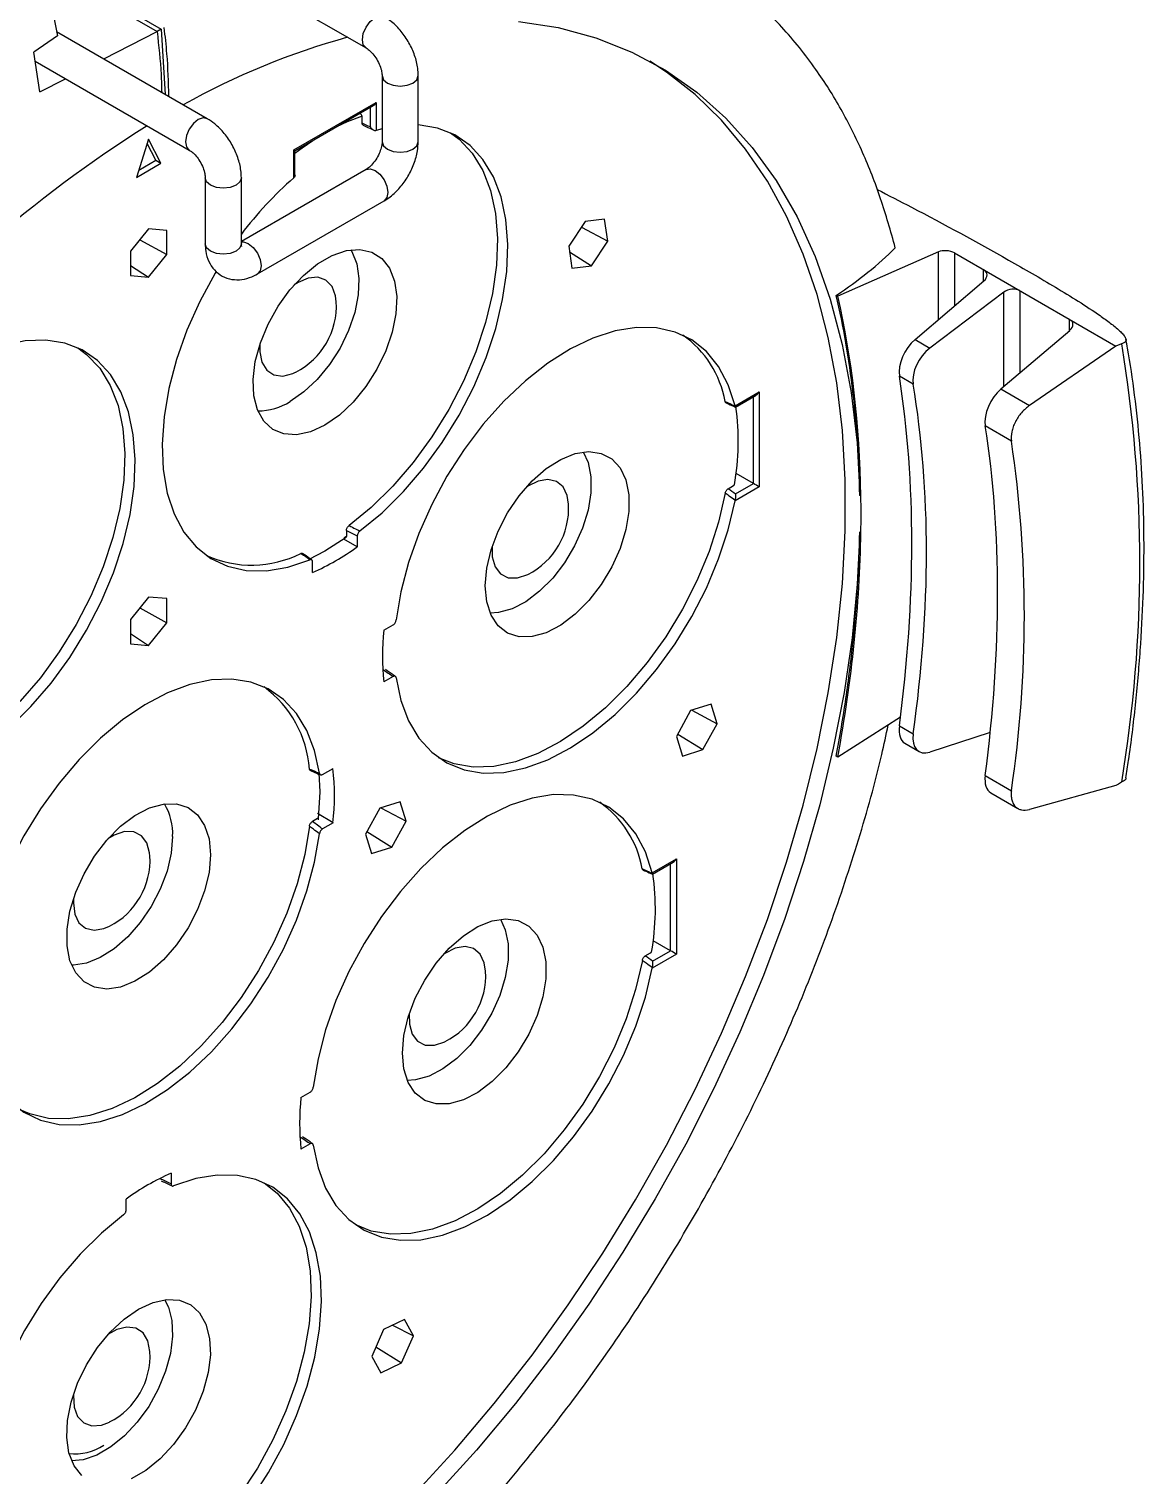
# Model space of a CAD drawing. Header units: inches. Extents: x 1.2 to 44.8, y 1.3 to 32.8.
# Drawn here: x 14.415 to 17.367, y 21.4 to 25.229 of the extents above; entities that cross this region are included whole.
import ezdxf

# ---------------------------------------------------------------- set-up
doc = ezdxf.new("R2010")
doc.units = ezdxf.units.IN
doc.header["$MEASUREMENT"] = 0
doc.layers.add('OBJECT', color=7, linetype='Continuous')

msp = doc.modelspace()

# ---------------------------------------------------------------- linework, layer by layer
at = {"layer": 'OBJECT'}
for p, q in [((14.7609, 25.4938), (15.3076, 25.1782)), ((14.4592, 25.3669), (14.4906, 25.2099)), ((14.5493, 25.3527), (14.7651, 25.2281)), ((14.5385, 25.3464), (14.7543, 25.2219)), ((14.4906, 25.2099), (14.428, 25.1667)), ((14.8872, 24.9908), (14.4884, 25.2211)), ((14.6133, 25.149), (14.7543, 25.2219)), ((14.7651, 25.2281), (14.7543, 25.2219)), ((14.7651, 25.2281), (14.7761, 25.055)), ((14.4443, 25.0616), (14.428, 25.1667)), ((14.4316, 25.1434), (14.8394, 24.9079)), ((14.4443, 25.0616), (14.5123, 25.0968)), ((15.3499, 25.1048), (15.3499, 24.9298)), ((15.4456, 24.9298), (15.4456, 25.1048)), ((15.1161, 24.908), (15.3342, 25.0339)), ((15.1194, 24.906), (15.3261, 25.0254)), ((15.3191, 24.969), (15.3191, 25.0213)), ((15.3342, 25.0339), (15.3342, 24.96)), ((15.2972, 24.9791), (15.2972, 24.9952)), ((14.732, 24.9365), (14.6996, 24.8355)), ((14.7644, 24.8729), (14.732, 24.9365)), ((15.3342, 24.96), (15.3332, 24.9598)), ((15.3499, 24.9643), (15.3342, 24.96)), ((14.7509, 24.8807), (14.7283, 24.925)), ((15.1161, 24.8341), (15.1161, 24.908)), ((15.1194, 24.906), (15.1161, 24.908)), ((15.1194, 24.8424), (15.1194, 24.906)), ((14.6996, 24.8355), (14.7644, 24.8729)), ((14.7058, 24.8547), (14.7509, 24.8807)), ((14.7509, 24.8807), (14.7644, 24.8729)), ((15.3076, 24.8564), (14.9775, 24.6658)), ((14.8818, 24.8345), (14.8818, 24.6595)), ((14.9775, 24.6595), (14.9775, 24.8345)), ((15.1169, 24.8349), (15.1161, 24.8341)), ((15.0198, 24.5798), (15.3554, 24.7735)), ((14.732, 24.6994), (14.6841, 24.6397)), ((14.7799, 24.6951), (14.732, 24.6994)), ((15.8874, 24.7186), (15.8441, 24.6537)), ((15.8777, 24.704), (15.9472, 24.6665)), ((15.939, 24.7249), (15.8874, 24.7186)), ((15.9472, 24.6665), (15.939, 24.7249)), ((14.7088, 24.6705), (14.7799, 24.6312)), ((14.7799, 24.6312), (14.7799, 24.6951)), ((15.9039, 24.6017), (15.9472, 24.6665)), ((14.6841, 24.6397), (14.6841, 24.5758)), ((14.732, 24.5715), (14.7799, 24.6312)), ((15.8441, 24.6537), (15.8524, 24.5953)), ((15.8463, 24.6383), (15.9039, 24.6017)), ((16.8226, 24.6381), (16.5562, 24.5207)), ((16.8226, 24.4591), (16.8226, 24.6381)), ((16.8651, 24.6356), (17.2923, 24.389)), ((16.8651, 24.6356), (16.8651, 24.4953)), ((14.6841, 24.6026), (14.732, 24.5715)), ((15.8524, 24.5953), (15.9039, 24.6017)), ((16.9424, 24.5611), (16.9424, 24.5909)), ((14.6841, 24.5758), (14.732, 24.5715)), ((15.1274, 24.5575), (15.1173, 24.5512)), ((16.7608, 24.4064), (16.9432, 24.5617)), ((16.5562, 24.5207), (16.5522, 24.523)), ((16.9958, 24.5313), (16.8003, 24.3836)), ((16.9958, 24.2817), (16.9958, 24.5313)), ((17.0383, 24.5356), (17.0383, 24.318)), ((16.9881, 24.2752), (17.1705, 24.4305)), ((17.1697, 24.4298), (17.1697, 24.4597)), ((16.7608, 24.4064), (16.8003, 24.3836)), ((17.3077, 24.3951), (17.2923, 24.389)), ((17.2923, 24.389), (17.0637, 24.2315)), ((16.7557, 24.2877), (16.7193, 24.3088)), ((16.2845, 24.231), (16.3485, 24.2679)), ((16.2853, 24.2275), (16.3404, 24.2593)), ((16.3333, 24.0247), (16.3333, 24.2553)), ((16.3485, 24.2679), (16.3485, 24.016)), ((16.9881, 24.2752), (17.0637, 24.2315)), ((16.2846, 24.23), (16.2845, 24.231)), ((17.016, 24.1375), (16.9466, 24.1776)), ((16.3333, 24.0247), (16.2871, 24.0514)), ((16.2663, 24.0113), (16.2802, 24.0193)), ((16.3485, 24.016), (16.2845, 23.979)), ((16.2855, 23.9972), (16.3333, 24.0247)), ((16.2845, 23.979), (16.2846, 23.9803)), ((16.6175, 23.9918), (16.6143, 23.9936)), ((15.2554, 23.9002), (15.2554, 23.8852)), ((16.6143, 23.8973), (16.6175, 23.8954)), ((15.2549, 23.882), (15.1985, 23.8456)), ((15.2844, 23.8577), (15.2487, 23.8779)), ((15.2499, 23.8816), (15.2554, 23.8856)), ((15.2844, 23.886), (15.2844, 23.8577)), ((15.1985, 23.8456), (15.1564, 23.8235)), ((15.1659, 23.7892), (15.1659, 23.8176)), ((14.732, 23.7244), (14.6841, 23.6647)), ((14.7799, 23.7201), (14.732, 23.7244)), ((14.7799, 23.6562), (14.7799, 23.7201)), ((14.6841, 23.6647), (14.6841, 23.6008)), ((14.7088, 23.6955), (14.7799, 23.6562)), ((14.6841, 23.6276), (14.732, 23.5965)), ((14.732, 23.5965), (14.7799, 23.6562)), ((15.3547, 23.6367), (15.3793, 23.6509)), ((14.6841, 23.6008), (14.732, 23.5965)), ((15.3528, 23.5322), (15.3521, 23.5318)), ((15.3793, 23.514), (15.3547, 23.4998)), ((16.2207, 23.4405), (16.1668, 23.4236)), ((16.2371, 23.3889), (16.2207, 23.4405)), ((16.1668, 23.4236), (16.1291, 23.355)), ((16.1696, 23.4245), (16.2371, 23.3889)), ((16.7223, 23.4062), (16.5562, 23.3006)), ((16.1328, 23.3617), (16.1994, 23.3203)), ((16.1994, 23.3203), (16.2371, 23.3889)), ((16.7193, 23.383), (16.7557, 23.3619)), ((16.9599, 23.3653), (16.8003, 23.314)), ((16.1291, 23.355), (16.1454, 23.3033)), ((16.1454, 23.3033), (16.1994, 23.3203)), ((16.7338, 23.3372), (16.7714, 23.3156)), ((16.5562, 23.3006), (16.5522, 23.3029)), ((15.1828, 23.2581), (15.1848, 23.2089)), ((15.1923, 23.2544), (15.2201, 23.2705)), ((16.9466, 23.2517), (17.016, 23.2117)), ((16.9612, 23.206), (17.0332, 23.1644)), ((17.2923, 23.2251), (17.0637, 23.1619)), ((15.3436, 23.1654), (15.3059, 23.0968)), ((15.3976, 23.1823), (15.3436, 23.1654)), ((15.3464, 23.1662), (15.4139, 23.1306)), ((15.4139, 23.1306), (15.3976, 23.1823)), ((15.1788, 23.1377), (15.1658, 23.1302)), ((15.2201, 23.1265), (15.1789, 23.1509)), ((15.3762, 23.062), (15.4139, 23.1306)), ((15.2201, 23.1265), (15.1923, 23.1104)), ((15.3059, 23.0968), (15.3223, 23.0451)), ((15.3096, 23.1035), (15.3762, 23.062)), ((15.3223, 23.0451), (15.3762, 23.062)), ((16.065, 22.9939), (16.129, 23.0308)), ((16.0658, 22.9904), (16.1209, 23.0223)), ((16.1138, 22.7876), (16.1138, 23.0182)), ((16.129, 23.0308), (16.129, 22.7789)), ((16.0652, 22.9929), (16.065, 22.9939)), ((14.5332, 22.9264), (14.5327, 22.9146)), ((16.0468, 22.7742), (16.0607, 22.7823)), ((16.0661, 22.7601), (16.1138, 22.7876)), ((16.1138, 22.7876), (16.0676, 22.8143)), ((16.129, 22.7789), (16.065, 22.7419)), ((16.065, 22.7419), (16.0652, 22.7432)), ((15.1353, 22.3996), (15.1599, 22.4138)), ((15.1334, 22.2951), (15.1326, 22.2947)), ((15.1599, 22.2769), (15.1353, 22.2628)), ((14.7623, 22.1852), (14.7623, 22.1844)), ((14.7912, 22.1989), (14.7912, 22.1705)), ((14.6727, 22.1021), (14.6727, 22.1305)), ((15.409, 21.8118), (15.3538, 21.7847)), ((15.3779, 21.7965), (15.433, 21.7681)), ((15.433, 21.7681), (15.409, 21.8118)), ((15.3538, 21.7847), (15.3226, 21.7139)), ((15.4018, 21.6972), (15.433, 21.7681)), ((15.3226, 21.7139), (15.3466, 21.6701)), ((15.3336, 21.7388), (15.4018, 21.6972)), ((15.3466, 21.6701), (15.4018, 21.6972))]:
    msp.add_line(p, q, dxfattribs=at)
at = {"layer": 'OBJECT', "flags": 128}
for points in [[(15.3076, 25.1782), (15.3002, 25.1867), (15.2977, 25.2001), (15.3002, 25.2166), (15.3076, 25.2335), (15.3185, 25.2483), (15.3315, 25.2587), (15.3444, 25.2632), (15.3554, 25.2611), (15.3554, 25.2611)], [(15.7109, 25.2483), (15.8158, 25.232), (15.9159, 25.2049), (16.0108, 25.1672), (16.1, 25.1191), (16.1832, 25.0607), (16.26, 24.9923), (16.33, 24.9143), (16.3929, 24.8269), (16.4484, 24.7307), (16.4962, 24.626), (16.5362, 24.5133), (16.5681, 24.3932), (16.5918, 24.2661), (16.6072, 24.1327), (16.6143, 23.9936)], [(15.4358, 21.349), (15.5429, 21.4659), (15.6467, 21.5888), (15.7469, 21.717), (15.8429, 21.8501), (15.9345, 21.9876), (16.0212, 22.1288), (16.1026, 22.2732), (16.1785, 22.4202), (16.2485, 22.5693), (16.3124, 22.7197), (16.3698, 22.8709), (16.4206, 23.0223), (16.4645, 23.1732), (16.5014, 23.323), (16.5311, 23.4711), (16.5535, 23.6169), (16.5684, 23.7599), (16.5759, 23.8993), (16.5759, 24.0347), (16.5684, 24.1655), (16.5535, 24.2912), (16.5311, 24.4112), (16.5014, 24.5251), (16.4645, 24.6323), (16.4206, 24.7325), (16.3698, 24.8252), (16.3124, 24.9101), (16.2485, 24.9868), (16.1785, 25.055), (16.1026, 25.1144), (16.0588, 25.143)], [(15.3499, 25.1048), (15.3536, 25.0942), (15.364, 25.0853), (15.3795, 25.0793), (15.3978, 25.0772), (15.4161, 25.0793), (15.4316, 25.0853), (15.442, 25.0942), (15.4456, 25.1048), (15.4456, 25.1048)], [(14.8872, 24.9908), (14.8763, 24.9929), (14.8633, 24.9884), (14.8504, 24.978), (14.8394, 24.9632), (14.8321, 24.9463), (14.8295, 24.9298), (14.8321, 24.9164), (14.839, 24.9082)], [(15.2304, 24.9701), (15.2586, 24.9833), (15.2983, 24.9984)], [(15.2914, 23.8993), (15.35, 23.9477), (15.4066, 24.0036), (15.46, 24.066), (15.5093, 24.1338), (15.5538, 24.206), (15.5926, 24.2813), (15.6251, 24.3583), (15.6508, 24.4357), (15.6691, 24.5122), (15.6798, 24.5866), (15.6826, 24.6574), (15.6776, 24.7236), (15.6648, 24.7839), (15.6445, 24.8373), (15.617, 24.883), (15.5827, 24.92), (15.5422, 24.9479), (15.4963, 24.966), (15.4458, 24.9742), (15.4456, 24.9742)], [(15.1194, 24.8997), (15.1384, 24.9139), (15.1666, 24.9333)], [(15.5309, 24.9535), (15.554, 24.9363), (15.5887, 24.8995), (15.6166, 24.8539), (15.6373, 24.8005), (15.6503, 24.7401), (15.6555, 24.6738), (15.6528, 24.6027), (15.6421, 24.5281), (15.6238, 24.4513), (15.598, 24.3735), (15.5654, 24.2962), (15.5263, 24.2207), (15.4816, 24.1483), (15.4319, 24.0802), (15.3782, 24.0177), (15.3214, 23.9618), (15.2624, 23.9135)], [(15.3499, 24.9298), (15.3536, 24.9192), (15.364, 24.9103), (15.3795, 24.9043), (15.3978, 24.9022), (15.4161, 24.9043), (15.4316, 24.9103), (15.442, 24.9192), (15.4456, 24.9298)], [(15.3076, 24.8564), (15.3185, 24.8585), (15.3315, 24.854), (15.3444, 24.8436), (15.3554, 24.8288), (15.3627, 24.8119), (15.3653, 24.7954), (15.3627, 24.782), (15.3554, 24.7735), (15.3554, 24.7735)], [(14.9775, 24.8345), (14.9738, 24.824), (14.9634, 24.815), (14.9479, 24.809), (14.9296, 24.8069), (14.9113, 24.809), (14.8958, 24.815), (14.8854, 24.824), (14.8818, 24.8342)], [(14.9775, 24.6595), (14.9738, 24.649), (14.9634, 24.64), (14.9479, 24.634), (14.9296, 24.6319), (14.9113, 24.634), (14.8958, 24.64), (14.8854, 24.649), (14.8818, 24.6595)], [(14.9775, 24.6646), (14.983, 24.6648), (14.9959, 24.6603), (15.0089, 24.6499), (15.0198, 24.6351), (15.0272, 24.6182), (15.0297, 24.6017), (15.0272, 24.5883), (15.0198, 24.5798), (15.0198, 24.5798)], [(15.1985, 24.1796), (15.1602, 24.1619), (15.1235, 24.154), (15.0898, 24.1562), (15.0606, 24.1683), (15.037, 24.1898), (15.0201, 24.22), (15.0104, 24.2574), (15.0085, 24.3007), (15.0143, 24.348), (15.0277, 24.3974), (15.048, 24.4469), (15.0746, 24.4945), (15.1062, 24.5381), (15.1415, 24.5761), (15.1793, 24.6068), (15.2178, 24.629), (15.2555, 24.6418), (15.2909, 24.6447), (15.3225, 24.6376), (15.349, 24.6207), (15.3694, 24.5947), (15.3827, 24.5607), (15.3886, 24.5201), (15.3866, 24.4746), (15.377, 24.426), (15.36, 24.3763), (15.3364, 24.3275), (15.3072, 24.2817), (15.2736, 24.2407), (15.2368, 24.2062), (15.1985, 24.1796)], [(15.2675, 24.6439), (15.2701, 24.6395), (15.2829, 24.607), (15.2885, 24.5681), (15.2866, 24.5245), (15.2774, 24.478), (15.2612, 24.4304), (15.2386, 24.3837), (15.2106, 24.3398), (15.1784, 24.3005), (15.1432, 24.2675), (15.1065, 24.242)], [(14.9109, 24.5866), (14.9081, 24.5818), (14.8676, 24.5073), (14.8333, 24.4306), (14.8058, 24.3532), (14.7854, 24.2762), (14.7727, 24.2012), (14.7677, 24.1292), (14.7705, 24.0617), (14.7812, 23.9997), (14.7995, 23.9443), (14.8252, 23.8964), (14.8577, 23.857), (14.8965, 23.8266), (14.941, 23.8057), (14.9903, 23.7949), (15.0437, 23.7941), (15.1003, 23.8035), (15.1589, 23.8229)], [(15.2286, 24.506), (15.2267, 24.5216), (15.2175, 24.5463), (15.2015, 24.5631), (15.1801, 24.5709), (15.1547, 24.569), (15.1274, 24.5575)], [(16.2845, 24.231), (16.2664, 24.2866), (16.2409, 24.3346), (16.2086, 24.3744), (16.17, 24.405), (16.1256, 24.4261), (16.0764, 24.4373), (16.0231, 24.4384), (15.9667, 24.4293), (15.9081, 24.4102), (15.8483, 24.3815), (15.7883, 24.3435), (15.7293, 24.2971), (15.6722, 24.243), (15.6179, 24.1821), (15.5675, 24.1154), (15.5217, 24.0442), (15.4815, 23.9696), (15.4474, 23.8929), (15.42, 23.8154), (15.3999, 23.7385), (15.3874, 23.6636)], [(14.3051, 23.3299), (14.3637, 23.3783), (14.4202, 23.4342), (14.4737, 23.4966), (14.523, 23.5645), (14.5675, 23.6366), (14.6063, 23.7119), (14.6388, 23.7889), (14.6645, 23.8663), (14.6828, 23.9429), (14.6935, 24.0172), (14.6963, 24.0881), (14.6913, 24.1542), (14.6785, 24.2145), (14.6582, 24.268), (14.6307, 24.3136), (14.5964, 24.3507), (14.5559, 24.3785), (14.51, 24.3967), (14.4595, 24.4048), (14.4051, 24.4028), (14.3479, 24.3906)], [(15.0264, 24.3936), (15.0261, 24.3739), (15.0318, 24.3459), (15.0445, 24.3249), (15.0633, 24.3125), (15.0869, 24.3096), (15.1135, 24.3163), (15.1212, 24.3199)], [(14.5446, 24.3841), (14.5677, 24.3669), (14.6024, 24.3301), (14.6303, 24.2846), (14.651, 24.2311), (14.664, 24.1707), (14.6692, 24.1044), (14.6665, 24.0334), (14.6558, 23.9587), (14.6375, 23.8819), (14.6117, 23.8041), (14.5791, 23.7268), (14.54, 23.6513), (14.4953, 23.5789), (14.4456, 23.5108), (14.3919, 23.4483), (14.3351, 23.3924), (14.2761, 23.3442)], [(15.6232, 23.754), (15.6271, 23.8005), (15.6386, 23.8495), (15.6573, 23.8992), (15.6824, 23.9474), (15.7128, 23.9922), (15.7474, 24.0317), (15.7846, 24.0644), (15.8231, 24.0888), (15.8612, 24.1041), (15.8973, 24.1095), (15.9299, 24.1048), (15.9578, 24.0903), (15.9798, 24.0665), (15.995, 24.0344), (16.0028, 23.9953), (16.0028, 23.9509), (15.995, 23.9029), (15.9798, 23.8532), (15.9578, 23.804), (15.9299, 23.7573), (15.8973, 23.7149), (15.8612, 23.6786), (15.8231, 23.6499), (15.7846, 23.63), (15.7474, 23.6196), (15.7128, 23.6192), (15.6824, 23.6289), (15.6573, 23.6481), (15.6386, 23.6762), (15.6271, 23.712), (15.6232, 23.754)], [(15.8825, 24.1084), (15.8953, 24.0803), (15.9028, 24.0429), (15.9028, 24.0003), (15.8953, 23.9543), (15.8808, 23.9068), (15.8597, 23.8597), (15.833, 23.8149), (15.8017, 23.7743), (15.7671, 23.7396), (15.7307, 23.7121), (15.6939, 23.693), (15.6582, 23.6831), (15.6361, 23.6817)], [(15.8436, 23.9705), (15.84, 23.9929), (15.829, 24.0158), (15.8116, 24.0305), (15.789, 24.0359), (15.763, 24.0315), (15.7354, 24.0178), (15.7323, 24.0157)], [(15.3874, 23.5106), (15.3999, 23.4501), (15.42, 23.3965), (15.4474, 23.3506), (15.4815, 23.3133), (15.5217, 23.2852), (15.5675, 23.2667), (15.6179, 23.2583), (15.6722, 23.26), (15.7293, 23.2718), (15.7883, 23.2936), (15.8483, 23.3249), (15.9081, 23.3652), (15.9667, 23.4138), (16.0231, 23.4698), (16.0764, 23.5324), (16.1256, 23.6004), (16.17, 23.6727), (16.2086, 23.748), (16.2409, 23.8251), (16.2664, 23.9025), (16.2845, 23.979)], [(16.2583, 23.9995), (16.2407, 23.9228), (16.2156, 23.845), (16.1835, 23.7676), (16.145, 23.6919), (16.1008, 23.6192), (16.0515, 23.5507), (15.9981, 23.4876), (15.9416, 23.4311), (15.8827, 23.3821), (15.8227, 23.3415), (15.7625, 23.3099), (15.7033, 23.2879), (15.6459, 23.276), (15.5914, 23.2743), (15.5408, 23.2828), (15.4997, 23.2988)], [(16.6143, 23.8973), (16.6079, 23.7587), (16.594, 23.6165), (16.5728, 23.4714), (16.5443, 23.3239), (16.5086, 23.1746), (16.4658, 23.0241), (16.4162, 22.8731), (16.36, 22.7222), (16.2973, 22.5719), (16.2284, 22.4229), (16.1536, 22.2758), (16.0732, 22.1312), (15.9876, 21.9897), (15.8971, 21.8519), (15.802, 21.7182), (15.7027, 21.5894), (15.5997, 21.4658), (15.4934, 21.348), (15.3842, 21.2365), (15.2725, 21.1318)], [(15.6413, 23.8582), (15.6418, 23.8309), (15.6492, 23.8045), (15.6636, 23.7855), (15.6838, 23.7754), (15.7083, 23.7749), (15.7354, 23.784), (15.7362, 23.7844)], [(15.1843, 23.2578), (15.1714, 23.3179), (15.1509, 23.371), (15.1233, 23.4164), (15.089, 23.4533), (15.0486, 23.4809), (15.0028, 23.4989), (14.9524, 23.507), (14.8981, 23.5049), (14.8411, 23.4928), (14.7821, 23.4708), (14.7223, 23.4394), (14.6627, 23.399), (14.6043, 23.3503), (14.548, 23.2943), (14.4949, 23.2317), (14.4459, 23.1638), (14.4017, 23.0917), (14.3632, 23.0166), (14.331, 22.9397), (14.3057, 22.8625), (14.2876, 22.7862)], [(15.1848, 23.2089), (15.181, 23.1373), (15.1807, 23.1346)], [(17.3077, 23.2341), (17.2994, 23.2293), (17.2923, 23.2251)], [(14.8956, 23.0419), (14.8918, 22.9954), (14.8802, 22.9464), (14.8615, 22.8967), (14.8365, 22.8485), (14.806, 22.8037), (14.7714, 22.7642), (14.7342, 22.7315), (14.6957, 22.7071), (14.6577, 22.6918), (14.6216, 22.6864), (14.5889, 22.6911), (14.561, 22.7056), (14.539, 22.7294), (14.5238, 22.7615), (14.5161, 22.8006), (14.5161, 22.845), (14.5238, 22.893), (14.539, 22.9427), (14.561, 22.9919), (14.5889, 23.0386), (14.6216, 23.081), (14.6577, 23.1173), (14.6957, 23.146), (14.7342, 23.1659), (14.7714, 23.1763), (14.806, 23.1767), (14.8365, 23.167), (14.8615, 23.1478), (14.8802, 23.1197), (14.8918, 23.0839), (14.8956, 23.0419)], [(16.065, 22.9939), (16.0469, 23.0495), (16.0215, 23.0976), (15.9892, 23.1373), (15.9505, 23.168), (15.9062, 23.1891), (15.8569, 23.2002), (15.8036, 23.2013), (15.7472, 23.1922), (15.6886, 23.1731), (15.6288, 23.1444), (15.5689, 23.1065), (15.5098, 23.06), (15.4527, 23.0059), (15.3984, 22.945), (15.348, 22.8783), (15.3023, 22.8071), (15.262, 22.7325), (15.2279, 22.6558), (15.2006, 22.5783), (15.1804, 22.5015), (15.1679, 22.4265)], [(14.2876, 22.5342), (14.3057, 22.4787), (14.331, 22.4307), (14.3632, 22.3911), (14.4017, 22.3604), (14.4459, 22.3392), (14.4949, 22.3279), (14.548, 22.3267), (14.6043, 22.3356), (14.6627, 22.3544), (14.7223, 22.3829), (14.7821, 22.4205), (14.8411, 22.4665), (14.8981, 22.5203), (14.9524, 22.5809), (15.0028, 22.6472), (15.0486, 22.7181), (15.089, 22.7924), (15.1233, 22.8688), (15.1509, 22.9461), (15.1714, 23.0228), (15.1843, 23.0978)], [(15.1577, 23.1174), (15.1452, 23.0423), (15.125, 22.9652), (15.0976, 22.8875), (15.0634, 22.8106), (15.023, 22.7358), (14.977, 22.6644), (14.9264, 22.5977), (14.872, 22.5367), (14.8146, 22.4826), (14.7554, 22.4363), (14.6953, 22.3985), (14.6353, 22.3701), (14.5766, 22.3513), (14.5201, 22.3426), (14.4669, 22.3441), (14.4177, 22.3558), (14.3916, 22.3671)], [(14.7956, 23.0904), (14.7919, 23.0459), (14.7808, 22.9989), (14.7629, 22.9513), (14.7389, 22.9052), (14.7097, 22.8623), (14.6766, 22.8244), (14.6409, 22.7931), (14.6041, 22.7697), (14.5677, 22.7551), (14.5331, 22.7499), (14.528, 22.75)], [(14.7355, 23.0387), (14.7347, 23.0471), (14.7273, 23.0736), (14.7129, 23.0925), (14.6927, 23.1027), (14.6682, 23.1032), (14.6411, 23.094), (14.6242, 23.084)], [(14.5327, 22.9146), (14.5365, 22.8851), (14.5475, 22.8622), (14.565, 22.8475), (14.5875, 22.8422), (14.6136, 22.8465), (14.6281, 22.8526)], [(15.4037, 22.5169), (15.4076, 22.5634), (15.4191, 22.6124), (15.4378, 22.6621), (15.4629, 22.7103), (15.4933, 22.7551), (15.5279, 22.7946), (15.5652, 22.8273), (15.6036, 22.8518), (15.6417, 22.867), (15.6778, 22.8724), (15.7105, 22.8677), (15.7384, 22.8532), (15.7604, 22.8294), (15.7755, 22.7973), (15.7833, 22.7583), (15.7833, 22.7138), (15.7755, 22.6658), (15.7604, 22.6161), (15.7384, 22.567), (15.7105, 22.5202), (15.6778, 22.4778), (15.6417, 22.4416), (15.6036, 22.4129), (15.5652, 22.3929), (15.5279, 22.3825), (15.4933, 22.3822), (15.4629, 22.3918), (15.4378, 22.4111), (15.4191, 22.4391), (15.4076, 22.4749), (15.4037, 22.5169)], [(15.663, 22.8714), (15.6759, 22.8432), (15.6833, 22.8058), (15.6833, 22.7632), (15.6759, 22.7172), (15.6613, 22.6697), (15.6403, 22.6226), (15.6135, 22.5778), (15.5822, 22.5373), (15.5477, 22.5025), (15.5112, 22.475), (15.4744, 22.4559), (15.4387, 22.446), (15.4167, 22.4447)], [(15.6241, 22.7334), (15.6205, 22.7558), (15.6095, 22.7787), (15.5921, 22.7934), (15.5695, 22.7988), (15.5435, 22.7945), (15.5159, 22.7807), (15.5128, 22.7786)], [(16.0389, 22.7624), (16.0212, 22.6857), (15.9961, 22.608), (15.9641, 22.5306), (15.9256, 22.4548), (15.8813, 22.3821), (15.8321, 22.3136), (15.7787, 22.2505), (15.7221, 22.194), (15.6633, 22.145), (15.6033, 22.1044), (15.5431, 22.0728), (15.4838, 22.0509), (15.4264, 22.0389), (15.3719, 22.0372), (15.3213, 22.0457), (15.2803, 22.0618)], [(15.1679, 22.2735), (15.1804, 22.213), (15.2006, 22.1594), (15.2279, 22.1135), (15.262, 22.0762), (15.3023, 22.0481), (15.348, 22.0296), (15.3984, 22.0212), (15.4527, 22.0229), (15.5098, 22.0348), (15.5689, 22.0565), (15.6288, 22.0878), (15.6886, 22.1281), (15.7472, 22.1767), (15.8036, 22.2328), (15.8569, 22.2953), (15.9062, 22.3634), (15.9505, 22.4356), (15.9892, 22.5109), (16.0215, 22.588), (16.0469, 22.6654), (16.065, 22.7419)], [(15.4219, 22.6211), (15.4223, 22.5938), (15.4298, 22.5674), (15.4441, 22.5484), (15.4643, 22.5383), (15.4889, 22.5378), (15.5159, 22.5469), (15.5167, 22.5473)], [(14.8411, 21.154), (14.8983, 21.208), (14.9526, 21.2687), (15.0032, 21.3352), (15.0491, 21.4063), (15.0895, 21.4808), (15.1238, 21.5575), (15.1514, 21.6349), (15.1717, 21.7119), (15.1845, 21.7869), (15.1895, 21.8589), (15.1866, 21.9264), (15.1759, 21.9884), (15.1576, 22.0438), (15.132, 22.0917), (15.0995, 22.1311), (15.0606, 22.1615), (15.0162, 22.1824), (14.9668, 22.1932), (14.9134, 22.194), (14.8569, 22.1846), (14.7982, 22.1652)], [(15.0377, 22.1738), (15.0722, 22.1462), (15.1049, 22.1066), (15.1306, 22.0586), (15.149, 22.0029), (15.1596, 21.9406), (15.1624, 21.8727), (15.1572, 21.8004), (15.1441, 21.725), (15.1235, 21.6477), (15.0956, 21.5699), (15.0609, 21.493), (15.02, 21.4183), (14.9737, 21.3471), (14.9227, 21.2807), (14.8679, 21.2201), (14.8103, 21.1664)], [(14.6658, 22.0888), (14.6071, 22.0404), (14.5506, 21.9846), (14.4972, 21.9221), (14.4478, 21.8543), (14.4033, 21.7821), (14.3645, 21.7069), (14.332, 21.6299), (14.3064, 21.5524), (14.2881, 21.4759), (14.2774, 21.4015), (14.2745, 21.3307), (14.2795, 21.2645), (14.2923, 21.2042), (14.3126, 21.1508), (14.3402, 21.1051), (14.3745, 21.0681), (14.4149, 21.0402), (14.4608, 21.0221), (14.5114, 21.0139), (14.5657, 21.016), (14.6229, 21.0281)], [(14.7744, 21.8642), (14.7842, 21.8444), (14.7935, 21.8085), (14.7954, 21.7671), (14.7898, 21.7218), (14.777, 21.6745), (14.7575, 21.6271), (14.7321, 21.5815), (14.7018, 21.5398), (14.6679, 21.5034), (14.6318, 21.474), (14.5949, 21.4527), (14.5588, 21.4404), (14.528, 21.4375)], [(14.7054, 21.8393), (14.7437, 21.8569), (14.7804, 21.8648), (14.8141, 21.8627), (14.8433, 21.8506), (14.8668, 21.829), (14.8838, 21.7989), (14.8935, 21.7614), (14.8954, 21.7182), (14.8896, 21.6708), (14.8762, 21.6214), (14.8558, 21.5719), (14.8293, 21.5244), (14.7977, 21.4808), (14.7623, 21.4428), (14.7246, 21.4121), (14.6861, 21.3899)], [(14.5549, 21.3982), (14.5345, 21.4242), (14.5211, 21.4582), (14.5153, 21.4987), (14.5173, 21.5443), (14.5269, 21.5929), (14.5439, 21.6426), (14.5674, 21.6913), (14.5967, 21.7372), (14.6303, 21.7782), (14.6671, 21.8127), (14.7054, 21.8393)], [(14.7355, 21.7262), (14.7354, 21.7271), (14.7298, 21.7551), (14.7171, 21.7761), (14.6982, 21.7885), (14.6746, 21.7915), (14.648, 21.7847), (14.6242, 21.7715)], [(14.5332, 21.6139), (14.533, 21.6102), (14.5349, 21.5795), (14.5441, 21.5547), (14.5601, 21.5379), (14.5815, 21.5301), (14.6068, 21.532), (14.6281, 21.5401)]]:
    msp.add_lwpolyline(points, dxfattribs=at)
at = {"layer": 'OBJECT'}
for centre, radius, start, end in [((15.7781, 23.3247), 1.952, 105.4275, 119.2694), ((16.5106, 22.1374), 3.3485, 122.16, 140.4726), ((15.7553, 24.1001), 0.9733, 131.0515, 143.0474), ((15.0323, 24.4953), 0.1967, 296.8895, 3.1159), ((15.9863, 24.1922), 0.2765, 10.3447, 54.7682), ((13.8317, 23.8146), 3.5242, 350.5192, 9.4808), ((15.0217, 24.3749), 0.1577, 269.8266, 302.5503), ((15.6434, 24.1359), 0.6495, 349.8278, 8.1673), ((13.8961, 23.6746), 3.154, 351.5602, 8.4398), ((15.6472, 23.9598), 0.1967, 296.8895, 3.1159), ((14.9017, 24.3838), 0.6506, 293.9616, 306.033), ((15.0039, 24.1007), 0.2918, 245.9001, 296.5947), ((16.0019, 23.5683), 0.6508, 173.9653, 186.0347), ((14.8619, 23.2475), 0.2966, 4.1661, 53.6441), ((14.5692, 23.1985), 0.6548, 353.6866, 6.3134), ((14.638, 23.0974), 0.1577, 357.4465, 30.1768), ((15.7668, 22.9551), 0.2765, 10.3447, 54.7682), ((14.5391, 23.0281), 0.1967, 296.8895, 3.1159), ((15.4243, 22.8988), 0.6491, 349.8515, 8.2007), ((15.4277, 22.7227), 0.1967, 296.8895, 3.1159), ((15.7825, 22.3312), 0.6508, 173.9653, 186.0347), ((15.0555, 21.6043), 0.6506, 113.9616, 126.033), ((14.5391, 21.7156), 0.1967, 296.8895, 3.1159), ((14.5381, 21.5928), 0.1369, 263.0068, 303.3319)]:
    msp.add_arc(centre, radius, start, end, dxfattribs=at)
for centre, major_axis, ratio, start_param, end_param in [((15.3261, 25.0386), (0.0081, 0.0141), 0.577335, 3.92695, 4.71243), ((14.9185, 24.627), (4.1954, -1.9171), 0.10364, 1.522616, 1.527853), ((16.8435, 24.6252), (0.0306, -0.0021), 0.524922, 0.822032, 2.357922), ((16.9208, 24.5736), (0.0303, 0.0064), 0.673673, 5.392428, 6.928318), ((14.1612, 22.6213), (1.7692, 2.8542), 0.597167, 5.533994, 5.740852), ((17.0167, 24.5182), (0.0303, 0.0064), 0.673673, 0.645132, 2.181022), ((17.1481, 24.4424), (0.0303, 0.0064), 0.673673, 5.392428, 6.928318), ((16.7708, 24.3512), (0.0363, 0.0674), 0.556891, 0.961027, 2.509529), ((16.811, 24.328), (0.0403, 0.0651), 0.597167, 0.996018, 2.54452), ((14.4613, 22.4481), (1.5932, 2.956), 0.556891, 5.311738, 5.651121), ((14.3344, 22.5213), (1.7692, 2.8542), 0.597167, 5.346729, 5.686113), ((16.3404, 24.2726), (0.0081, 0.0141), 0.577335, 3.92695, 4.71243), ((16.9981, 24.22), (0.0363, 0.0674), 0.556891, 0.961027, 2.509529), ((14.6886, 22.3168), (1.5932, 2.956), 0.556891, 5.311738, 5.651121), ((15.4763, 23.9924), (3.7581, -2.6745), 0.103626, 1.427962, 1.433199), ((16.3404, 24.0206), (0.0115, -0.0066), 0.00007, 0.785439, 2.234062), ((14.7213, 22.9229), (1.3659, 2.2036), 0.597167, 5.493658, 5.539184), ((15.6154, 24.2578), (5.8505, -2.8531), 0.073638, 4.68676, 4.691717), ((14.1612, 22.6213), (1.7692, 2.8542), 0.597167, 5.29199, 5.498848), ((16.1445, 23.5736), (5.3964, -3.6397), 0.073628, 4.614963, 4.619919), ((16.7708, 23.4043), (0.0363, 0.0674), 0.556891, 2.170145, 3.125316), ((16.811, 23.3811), (0.0403, 0.0651), 0.597167, 2.205137, 3.753639), ((16.9981, 23.2731), (0.0363, 0.0674), 0.556891, 2.170145, 3.125316), ((14.6412, 22.9118), (3.3216, -2.4249), 0.118389, 1.490949, 1.499017), ((16.1209, 23.0355), (0.0081, 0.0141), 0.577335, 3.92695, 4.71243), ((16.1209, 22.7836), (0.0115, -0.0066), 0.00007, 0.785439, 2.234062), ((15.2568, 22.7553), (3.7581, -2.6745), 0.103626, 1.427962, 1.433199), ((15.925, 22.3365), (5.3964, -3.6397), 0.073628, 4.614963, 4.619919), ((15.1222, 21.4781), (5.8505, -2.8531), 0.073638, 1.66326, 1.668216)]:
    msp.add_ellipse(centre, major_axis=major_axis, ratio=ratio, start_param=start_param, end_param=end_param, dxfattribs=at)
for points, knots in [([(16.7085, 24.6492), (16.6962, 24.6931), (16.6716, 24.7811), (16.6231, 24.9031), (16.5662, 25.0175), (16.4955, 25.1297), (16.4095, 25.2362), (16.3058, 25.3341), (16.1896, 25.4157), (16.0699, 25.4757), (15.9503, 25.517), (15.8328, 25.5425), (15.7176, 25.556), (15.6394, 25.5546), (15.6045, 25.554)], [0, 0, 0, 0, 0.076802, 0.153954, 0.232189, 0.310795, 0.405378, 0.500621, 0.597948, 0.695992, 0.775007, 0.854401, 0.934967, 1, 1, 1, 1]), ([(14.4592, 25.3669), (14.4584, 25.3663), (14.3835, 25.3174), (14.2338, 25.2153), (14.0852, 25.1016), (14.0107, 25.0446)], [0, 0, 0, 0, 0.005481, 0.501597, 1, 1, 1, 1]), ([(15.4456, 25.1048), (15.4454, 25.1113), (15.4446, 25.1289), (15.4372, 25.1586), (15.4221, 25.1922), (15.4011, 25.2229), (15.3783, 25.2463), (15.362, 25.2568), (15.3554, 25.2611)], [0, 0, 0, 0, 0.1087558, 0.2971639, 0.4856386, 0.6749318, 0.8675526, 1, 1, 1, 1]), ([(14.7543, 25.2219), (14.7586, 25.1834), (14.7648, 25.1286), (14.7661, 25.0762), (14.7665, 25.0605)], [0, 0, 0, 0, 0.701946, 1, 1, 1, 1]), ([(14.7856, 25.0495), (14.7846, 25.0869), (14.783, 25.1468), (14.7759, 25.2092), (14.7733, 25.2326)], [0, 0, 0, 0, 0.6261952, 1, 1, 1, 1]), ([(15.3076, 25.1782), (15.3094, 25.1771), (15.3139, 25.1742), (15.3233, 25.1656), (15.3339, 25.1522), (15.3429, 25.1356), (15.3484, 25.1195), (15.3499, 25.1094), (15.3499, 25.1056), (15.3499, 25.1048)], [0, 0, 0, 0, 0.104184, 0.260448, 0.432549, 0.616629, 0.802888, 0.958365, 1, 1, 1, 1]), ([(15.2972, 24.9952), (15.2971, 24.9954), (15.2971, 24.9964), (15.2966, 24.9984), (15.2954, 25.0007), (15.2936, 25.0029), (15.2921, 25.0038), (15.2914, 25.0043)], [0, 0, 0, 0, 0.0821676, 0.3062639, 0.5349455, 0.7645548, 1, 1, 1, 1]), ([(14.9775, 24.8345), (14.9772, 24.841), (14.9764, 24.8586), (14.969, 24.8883), (14.954, 24.9219), (14.9329, 24.9526), (14.9101, 24.976), (14.8939, 24.9865), (14.8872, 24.9908)], [0, 0, 0, 0, 0.108756, 0.297164, 0.485639, 0.674932, 0.867553, 1, 1, 1, 1]), ([(15.2999, 24.9738), (15.2998, 24.9738), (15.2989, 24.974), (15.2979, 24.9754), (15.2972, 24.9774), (15.2972, 24.9788), (15.2972, 24.9791)], [0, 0, 0, 0, 0.053421, 0.460504, 0.864643, 1, 1, 1, 1]), ([(15.2998, 24.9737), (15.3022, 24.9726), (15.3116, 24.9683), (15.321, 24.9639), (15.328, 24.9607)], [0, 0, 0, 0, 0.254544, 1, 1, 1, 1]), ([(15.3191, 24.969), (15.3191, 24.9689), (15.32, 24.9676), (15.3223, 24.9647), (15.3261, 24.9615), (15.3301, 24.9596), (15.3323, 24.9597), (15.3332, 24.9598)], [0, 0, 0, 0, 0.006138, 0.254994, 0.577239, 0.809771, 1, 1, 1, 1]), ([(15.3499, 24.9298), (15.3499, 24.9277), (15.3497, 24.9223), (15.3469, 24.9098), (15.3405, 24.894), (15.3307, 24.8779), (15.3195, 24.8651), (15.3115, 24.8588), (15.3083, 24.8568), (15.3076, 24.8564)], [0, 0, 0, 0, 0.104184, 0.260459, 0.43257, 0.616656, 0.802912, 0.958378, 1, 1, 1, 1]), ([(15.3554, 24.7735), (15.3609, 24.777), (15.3758, 24.7865), (15.3977, 24.8078), (15.4194, 24.8376), (15.4354, 24.8711), (15.4443, 24.9026), (15.4452, 24.9219), (15.4456, 24.9298)], [0, 0, 0, 0, 0.1087587, 0.2971641, 0.4856387, 0.6749307, 0.8675489, 1, 1, 1, 1]), ([(14.8394, 24.9079), (14.8412, 24.9068), (14.8458, 24.9039), (14.8552, 24.8953), (14.8657, 24.8819), (14.8748, 24.8653), (14.8802, 24.8492), (14.8817, 24.8392), (14.8818, 24.8353), (14.8818, 24.8345)], [0, 0, 0, 0, 0.104184, 0.260448, 0.432549, 0.616629, 0.802888, 0.958365, 1, 1, 1, 1]), ([(15.1193, 24.8424), (15.1194, 24.8422), (15.1196, 24.8406), (15.1189, 24.8377), (15.1176, 24.8358), (15.1169, 24.8349)], [0, 0, 0, 0, 0.076222, 0.584328, 1, 1, 1, 1]), ([(16.6602, 24.8037), (16.6905, 24.7881), (16.8092, 24.7271), (16.9671, 24.6409), (17.1333, 24.545), (17.2233, 24.4892), (17.2779, 24.4499), (17.2981, 24.4336), (17.3109, 24.4208), (17.3172, 24.4127), (17.3199, 24.4061), (17.319, 24.4015), (17.3149, 24.3979), (17.3104, 24.3961), (17.3077, 24.3951)], [0, 0, 0, 0, 0.122956, 0.480113, 0.658558, 0.837371, 0.881989, 0.926782, 0.944496, 0.962402, 0.975274, 0.982258, 0.989292, 1, 1, 1, 1]), ([(14.8818, 24.6595), (14.8821, 24.653), (14.8828, 24.6366), (14.89, 24.6126), (14.9049, 24.5896), (14.9263, 24.5728), (14.952, 24.5641), (14.9791, 24.5641), (15.0018, 24.5703), (15.0149, 24.5772), (15.0198, 24.5798)], [0, 0, 0, 0, 0.0966308, 0.241287, 0.3766415, 0.5088972, 0.6478767, 0.7811811, 0.91815, 1, 1, 1, 1]), ([(14.978, 24.6532), (14.9781, 24.6531), (14.9787, 24.6523), (14.9775, 24.6549), (14.9775, 24.6585), (14.9775, 24.6595)], [0, 0, 0, 0, 0.111574, 0.736755, 1, 1, 1, 1]), ([(16.5522, 24.523), (16.5815, 24.5428), (16.6095, 24.5631), (16.662, 24.6051), (16.6865, 24.6267), (16.7085, 24.6492)], [0, 0, 0, 0, 0.5, 0.5, 1, 1, 1, 1]), ([(16.6143, 23.9936), (16.6128, 24.0875), (16.6068, 24.1786), (16.5913, 24.311), (16.5851, 24.3544), (16.5703, 24.4399), (16.5618, 24.4819), (16.5522, 24.523)], [0, 0, 0, 0, 0.5, 0.5, 0.75, 0.75, 1, 1, 1, 1]), ([(17.3188, 23.2453), (17.3213, 23.2609), (17.3317, 23.326), (17.3449, 23.4387), (17.358, 23.5832), (17.3655, 23.7249), (17.3678, 23.8638), (17.3648, 23.9994), (17.3566, 24.1315), (17.3427, 24.2594), (17.33, 24.351), (17.3204, 24.3986), (17.3189, 24.4064)], [0, 0, 0, 0, 0.037116, 0.155108, 0.273151, 0.39115, 0.509015, 0.626664, 0.744014, 0.860985, 0.977494, 1, 1, 1, 1]), ([(16.2583, 24.2418), (16.2637, 24.2394), (16.2724, 24.2355), (16.2812, 24.2316), (16.2846, 24.23)], [0, 0, 0, 0, 0.60643, 1, 1, 1, 1]), ([(16.261, 24.2385), (16.2606, 24.2386), (16.2596, 24.239), (16.2588, 24.2404), (16.2584, 24.2415), (16.2583, 24.2418)], [0, 0, 0, 0, 0.262571, 0.808525, 1, 1, 1, 1]), ([(16.2609, 24.2384), (16.263, 24.2374), (16.2711, 24.2338), (16.2792, 24.2302), (16.2852, 24.2275)], [0, 0, 0, 0, 0.262982, 1, 1, 1, 1]), ([(16.2852, 24.2276), (16.2852, 24.2276), (16.2852, 24.2273), (16.285, 24.2279), (16.2847, 24.2294), (16.2846, 24.23)], [0, 0, 0, 0, 0.076351, 0.584386, 1, 1, 1, 1]), ([(17.0637, 24.2315), (17.06, 24.2289), (17.0563, 24.226), (17.0493, 24.2197), (17.0459, 24.2162), (17.0395, 24.2087), (17.0365, 24.2048), (17.031, 24.1966), (17.0285, 24.1923), (17.0241, 24.1836), (17.0222, 24.1793), (17.019, 24.1704), (17.0178, 24.166), (17.0152, 24.1531), (17.0148, 24.1448), (17.016, 24.1375)], [0, 0, 0, 0, 0.125, 0.125, 0.25, 0.25, 0.375, 0.375, 0.5, 0.5, 0.625, 0.625, 0.75, 0.75, 1, 1, 1, 1]), ([(16.2583, 23.9995), (16.2585, 24.0002), (16.2589, 24.0021), (16.2604, 24.0053), (16.2627, 24.0085), (16.2647, 24.0104), (16.266, 24.0111), (16.2663, 24.0113)], [0, 0, 0, 0, 0.159616, 0.413178, 0.666476, 0.91794, 1, 1, 1, 1]), ([(16.2802, 24.0193), (16.2804, 24.0195), (16.2812, 24.02), (16.282, 24.0207), (16.2821, 24.0214), (16.2822, 24.0215)], [0, 0, 0, 0, 0.236662, 0.882111, 1, 1, 1, 1]), ([(16.2846, 23.9803), (16.2793, 23.9841), (16.2706, 23.9905), (16.2618, 23.9969), (16.2583, 23.9995)], [0, 0, 0, 0, 0.604349, 1, 1, 1, 1]), ([(16.2855, 23.9972), (16.2855, 23.9971), (16.2855, 23.9961), (16.2855, 23.9934), (16.2853, 23.9889), (16.285, 23.9841), (16.2847, 23.9814), (16.2846, 23.9803)], [0, 0, 0, 0, 0.006138, 0.254994, 0.577239, 0.809771, 1, 1, 1, 1]), ([(15.2554, 23.9002), (15.2554, 23.9007), (15.2555, 23.902), (15.2561, 23.9047), (15.2576, 23.908), (15.2598, 23.9113), (15.2615, 23.9128), (15.2624, 23.9135)], [0, 0, 0, 0, 0.098186, 0.296067, 0.530767, 0.766015, 1, 1, 1, 1]), ([(15.2624, 23.9135), (15.2683, 23.9107), (15.2779, 23.9059), (15.2876, 23.9012), (15.2914, 23.8993)], [0, 0, 0, 0, 0.607349, 1, 1, 1, 1]), ([(15.2914, 23.8993), (15.2905, 23.8986), (15.2887, 23.897), (15.2865, 23.8937), (15.2849, 23.8902), (15.2844, 23.8876), (15.2844, 23.8863), (15.2844, 23.886)], [0, 0, 0, 0, 0.2376312, 0.4752844, 0.7123597, 0.9485585, 1, 1, 1, 1]), ([(16.5522, 23.3029), (16.5618, 23.354), (16.5703, 23.405), (16.5851, 23.506), (16.5913, 23.556), (16.6068, 23.7047), (16.6128, 23.8019), (16.6143, 23.8973)], [0, 0, 0, 0, 0.25, 0.25, 0.5, 0.5, 1, 1, 1, 1]), ([(15.2554, 23.8852), (15.2554, 23.8849), (15.2554, 23.884), (15.255, 23.8832), (15.2548, 23.8827)], [0, 0, 0, 0, 0.3257921, 1, 1, 1, 1]), ([(15.1346, 23.8397), (15.135, 23.8399), (15.1361, 23.8403), (15.1379, 23.8404), (15.1389, 23.8398), (15.1394, 23.8395)], [0, 0, 0, 0, 0.20168, 0.608084, 1, 1, 1, 1]), ([(15.1589, 23.8229), (15.154, 23.8263), (15.1459, 23.8319), (15.1378, 23.8375), (15.1346, 23.8397)], [0, 0, 0, 0, 0.607349, 1, 1, 1, 1]), ([(15.1638, 23.8227), (15.1619, 23.824), (15.1538, 23.8297), (15.1457, 23.8353), (15.1395, 23.8396)], [0, 0, 0, 0, 0.237054, 1, 1, 1, 1]), ([(15.1659, 23.8176), (15.1658, 23.8186), (15.1656, 23.8206), (15.1642, 23.8226), (15.1622, 23.8236), (15.1603, 23.8234), (15.1591, 23.823), (15.1589, 23.8229)], [0, 0, 0, 0, 0.235641, 0.471271, 0.707249, 0.944054, 1, 1, 1, 1]), ([(15.3793, 23.6509), (15.3802, 23.6515), (15.3821, 23.6528), (15.3845, 23.6558), (15.3863, 23.6592), (15.3871, 23.6619), (15.3873, 23.6633), (15.3874, 23.6636)], [0, 0, 0, 0, 0.235641, 0.471271, 0.707249, 0.944054, 1, 1, 1, 1]), ([(15.3853, 23.5144), (15.3832, 23.5159), (15.3744, 23.5219), (15.3655, 23.528), (15.3588, 23.5326)], [0, 0, 0, 0, 0.238671, 1, 1, 1, 1]), ([(15.3874, 23.5106), (15.3871, 23.5115), (15.3867, 23.5133), (15.3849, 23.5149), (15.3826, 23.5153), (15.3806, 23.5148), (15.3795, 23.5141), (15.3793, 23.514)], [0, 0, 0, 0, 0.237631, 0.475284, 0.71236, 0.948558, 1, 1, 1, 1]), ([(15.3088, 20.9904), (15.3444, 21.0232), (15.4308, 21.1029), (15.5643, 21.2432), (15.709, 21.4091), (15.8507, 21.5889), (15.9877, 21.7808), (16.119, 21.9853), (16.242, 22.1991), (16.3534, 22.4173), (16.4523, 22.6373), (16.539, 22.8584), (16.613, 23.0825), (16.6627, 23.2592), (16.6842, 23.3595), (16.6898, 23.3855)], [0, 0, 0, 0, 0.054592, 0.132536, 0.211932, 0.291827, 0.375218, 0.459189, 0.544998, 0.631446, 0.714515, 0.798165, 0.883649, 0.969764, 1, 1, 1, 1]), ([(15.1577, 23.269), (15.1631, 23.2668), (15.1719, 23.263), (15.1808, 23.2593), (15.1843, 23.2578)], [0, 0, 0, 0, 0.603863, 1, 1, 1, 1]), ([(15.1606, 23.2649), (15.1601, 23.2651), (15.159, 23.2655), (15.1581, 23.2671), (15.1578, 23.2685), (15.1577, 23.269)], [0, 0, 0, 0, 0.29444, 0.761605, 1, 1, 1, 1]), ([(15.1605, 23.2648), (15.1627, 23.2639), (15.1715, 23.2602), (15.1804, 23.2565), (15.187, 23.2537)], [0, 0, 0, 0, 0.245103, 1, 1, 1, 1]), ([(15.1843, 23.2578), (15.1845, 23.2569), (15.185, 23.2551), (15.1867, 23.2536), (15.1891, 23.2532), (15.1911, 23.2538), (15.1921, 23.2543), (15.1923, 23.2544)], [0, 0, 0, 0, 0.240423, 0.480896, 0.719989, 0.956785, 1, 1, 1, 1]), ([(17.3191, 23.2453), (17.3191, 23.245), (17.3191, 23.2434), (17.3161, 23.2391), (17.3111, 23.2361), (17.3077, 23.2341)], [0, 0, 0, 0, 0.060828, 0.35944, 1, 1, 1, 1]), ([(17.016, 23.2117), (17.0154, 23.2073), (17.0152, 23.2031), (17.0155, 23.1951), (17.016, 23.1912), (17.0178, 23.1841), (17.019, 23.1808), (17.0221, 23.1748), (17.024, 23.1721), (17.0284, 23.1676), (17.0309, 23.1657), (17.0364, 23.1626), (17.0394, 23.1615), (17.049, 23.1595), (17.0562, 23.1598), (17.0637, 23.1619)], [0, 0, 0, 0, 0.125, 0.125, 0.25, 0.25, 0.375, 0.375, 0.5, 0.5, 0.625, 0.625, 0.75, 0.75, 1, 1, 1, 1]), ([(15.1577, 23.1174), (15.1579, 23.1183), (15.1582, 23.1203), (15.1596, 23.1236), (15.1618, 23.1269), (15.164, 23.129), (15.1653, 23.1299), (15.1658, 23.1302)], [0, 0, 0, 0, 0.174477, 0.412909, 0.65112, 0.887078, 1, 1, 1, 1]), ([(15.1806, 23.1395), (15.1803, 23.1391), (15.1798, 23.1384), (15.179, 23.1378), (15.1788, 23.1377)], [0, 0, 0, 0, 0.676377, 1, 1, 1, 1]), ([(15.1843, 23.0978), (15.1789, 23.1017), (15.1701, 23.1083), (15.1612, 23.1148), (15.1577, 23.1174)], [0, 0, 0, 0, 0.6038634, 1, 1, 1, 1]), ([(15.1923, 23.1104), (15.1914, 23.1098), (15.1896, 23.1085), (15.1872, 23.1055), (15.1853, 23.1021), (15.1845, 23.0994), (15.1843, 23.098), (15.1843, 23.0978)], [0, 0, 0, 0, 0.235176, 0.470314, 0.706545, 0.944992, 1, 1, 1, 1]), ([(16.0389, 23.0047), (16.0442, 23.0024), (16.053, 22.9984), (16.0617, 22.9945), (16.0652, 22.9929)], [0, 0, 0, 0, 0.60643, 1, 1, 1, 1]), ([(16.0415, 23.0014), (16.0411, 23.0016), (16.0401, 23.0019), (16.0393, 23.0033), (16.039, 23.0044), (16.0389, 23.0047)], [0, 0, 0, 0, 0.262571, 0.808525, 1, 1, 1, 1]), ([(16.0414, 23.0013), (16.0435, 23.0003), (16.0516, 22.9967), (16.0597, 22.9931), (16.0657, 22.9904)], [0, 0, 0, 0, 0.262982, 1, 1, 1, 1]), ([(16.0658, 22.9905), (16.0657, 22.9905), (16.0657, 22.9902), (16.0655, 22.9908), (16.0653, 22.9923), (16.0652, 22.9929)], [0, 0, 0, 0, 0.076351, 0.584386, 1, 1, 1, 1]), ([(16.0607, 22.7823), (16.0609, 22.7824), (16.0617, 22.7829), (16.0625, 22.7836), (16.0626, 22.7841), (16.0626, 22.7841)], [0, 0, 0, 0, 0.266903, 0.994831, 1, 1, 1, 1]), ([(16.0389, 22.7624), (16.039, 22.7631), (16.0395, 22.765), (16.0409, 22.7682), (16.0432, 22.7714), (16.0453, 22.7733), (16.0465, 22.774), (16.0468, 22.7742)], [0, 0, 0, 0, 0.159616, 0.413178, 0.666476, 0.91794, 1, 1, 1, 1]), ([(16.0652, 22.7432), (16.0599, 22.747), (16.0511, 22.7534), (16.0423, 22.7599), (16.0389, 22.7624)], [0, 0, 0, 0, 0.604349, 1, 1, 1, 1]), ([(16.0661, 22.7601), (16.0661, 22.76), (16.0661, 22.759), (16.066, 22.7563), (16.0658, 22.7518), (16.0655, 22.747), (16.0653, 22.7444), (16.0652, 22.7432)], [0, 0, 0, 0, 0.006138, 0.254994, 0.577239, 0.809771, 1, 1, 1, 1]), ([(15.1599, 22.4138), (15.1608, 22.4144), (15.1626, 22.4157), (15.165, 22.4187), (15.1668, 22.4221), (15.1677, 22.4248), (15.1678, 22.4262), (15.1679, 22.4265)], [0, 0, 0, 0, 0.235641, 0.471271, 0.707249, 0.944054, 1, 1, 1, 1]), ([(15.1658, 22.2774), (15.1637, 22.2788), (15.1549, 22.2848), (15.1461, 22.2909), (15.1393, 22.2955)], [0, 0, 0, 0, 0.238671, 1, 1, 1, 1]), ([(15.1679, 22.2735), (15.1677, 22.2744), (15.1672, 22.2763), (15.1655, 22.2778), (15.1632, 22.2782), (15.1612, 22.2777), (15.1601, 22.2771), (15.1599, 22.2769)], [0, 0, 0, 0, 0.237631, 0.475284, 0.71236, 0.948558, 1, 1, 1, 1]), ([(14.7649, 22.179), (14.7673, 22.1779), (14.7769, 22.1732), (14.7866, 22.1686), (14.7939, 22.1651)], [0, 0, 0, 0, 0.24458, 1, 1, 1, 1]), ([(14.7912, 22.1705), (14.7913, 22.1695), (14.7915, 22.1675), (14.7929, 22.1655), (14.795, 22.1646), (14.7969, 22.1647), (14.798, 22.1652), (14.7982, 22.1652)], [0, 0, 0, 0, 0.235641, 0.471271, 0.707249, 0.944054, 1, 1, 1, 1]), ([(14.6658, 22.0888), (14.6667, 22.0896), (14.6685, 22.0911), (14.6707, 22.0944), (14.6722, 22.0979), (14.6727, 22.1006), (14.6727, 22.1018), (14.6727, 22.1021)], [0, 0, 0, 0, 0.237631, 0.475284, 0.71236, 0.948558, 1, 1, 1, 1])]:
    msp.add_open_spline(points, degree=3, knots=knots, dxfattribs=at)

doc.saveas('drawing.dxf')
